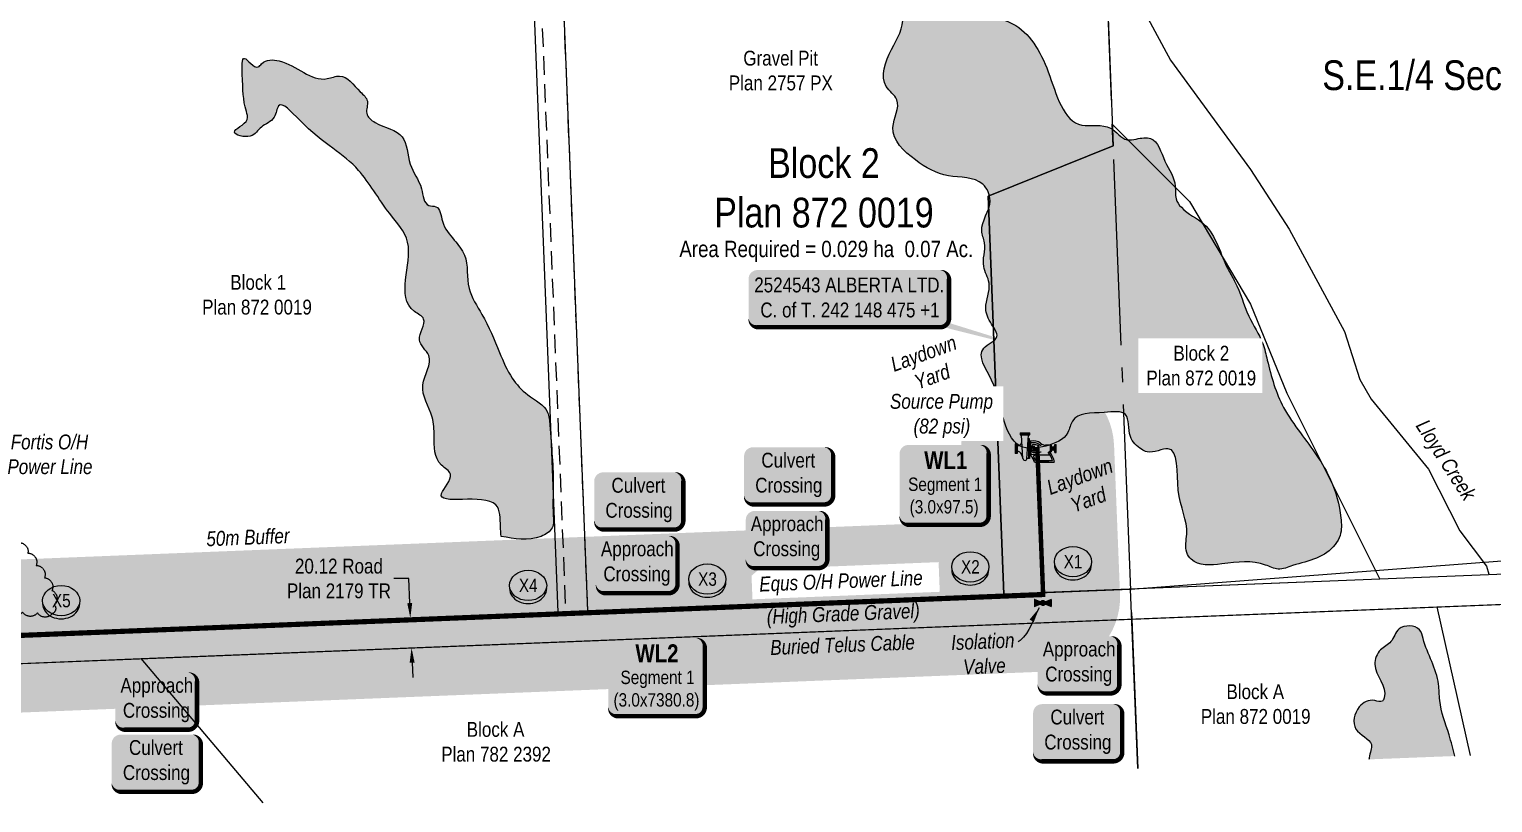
# Model space of a CAD drawing. Extents: x 686576 to 694196, y 5850445 to 5855412.
# Drawn here: x 692548 to 693534, y 5850488 to 5851008 of the extents above; entities that cross this region are included whole.
import ezdxf
from ezdxf.enums import TextEntityAlignment as Align

# ---------------------------------------------------------------- set-up
doc = ezdxf.new("R2010")
doc.units = 0
doc.header["$LTSCALE"] = 5
doc.header["$PDSIZE"] = 0.5
for name, pattern in [('0', [1, 1, 0]), ('foc-ACCESSROAD', [3.75, 2.5, -1.25]), ('foc-QUARTERLINE', [33, 25, -3, 2, -3])]:
    doc.linetypes.add(name, pattern=pattern)
doc.layers.get('Defpoints').update_dxf_attribs({"color": 9})
for name, color, linetype in [('AS-POWER', 104, 'foc-POWER'), ('AS-POWER-T', 104, 'Continuous'), ('AS-SYMBOL', 7, 'Continuous'), ('AS-TELEPHONE-T', 224, 'Continuous'), ('AS-TELUS', 224, 'foc-TEL'), ('C-SYMBOL', 7, 'Continuous'), ('CG-NOTES', 7, 'Continuous'), ('F-AR', 190, 'foc-ACCESSROAD'), ('L-AREAREQUIRED', 7, 'Continuous'), ('L-QSEC', 8, 'foc-QUARTERLINE'), ('L-SEC', 7, 'Continuous'), ('L-TITLEDB', 4, 'Continuous'), ('L-TITLEDB-T', 4, 'Continuous'), ('P-BUFFER-H 30m', 51, 'Continuous'), ('P-BUFFER-T', 40, 'Continuous'), ('P-CROSSINGS', 250, 'Continuous'), ('P-TXT', 4, 'Continuous'), ('T-BUSH', 110, '0'), ('T-WATER', 160, 'Continuous'), ('T-WATER-H', 133, 'Continuous'), ('T-WATER-T', 170, 'Continuous')]:
    doc.layers.add(name, color=color, linetype=linetype)
doc.layers.add('P-PROPOSED-WL2', color=7, linetype='Continuous', true_color=0x05c1ff)
doc.layers.add('P-PROPOSED-WL4', color=7, linetype='Continuous', true_color=0x5b5bc8)
doc.layers.add('T-TEXT', color=48, linetype='Continuous', lineweight=18)
doc.styles.add('100L', font='ARIALN.TTF', dxfattribs={"height": 11})
doc.styles.add('175L', font='ARIALN.TTF', dxfattribs={"height": 20})
doc.styles.add('80', font='ARIALN.TTF', dxfattribs={"height": 10})
doc.styles.add('80CG', font='ARIALN.TTF', dxfattribs={"height": 10})
doc.styles.add('80L', font='ARIALN.TTF', dxfattribs={"height": 10})
doc.styles.add('80LS', font='ARIALNI.TTF', dxfattribs={"height": 10})
doc.styles.add('BOLD', font='ARIALNB.TTF')
doc.styles.add('Crossing', font='ARIALN.TTF', dxfattribs={"height": 10})
doc.styles.add('foc-LtypeFont', font='ARIALN.TTF', dxfattribs={"height": 7.35})
doc.linetypes.add('foc-POWER', pattern='A,6,-1,["P",foc-LtypeFont,S=0.2,R=0,X=-0.625,Y=-0.75],-1.24,4', length=12.24)
doc.linetypes.add('foc-TEL', pattern='A,2,-1,["T",foc-LtypeFont,S=0.2,R=0,X=-0.425,Y=-0.75],-1.24,8', length=12.24)
doc.linetypes.add('foc-TEL-NOLINE', pattern='A,0,-2,["T",foc-LtypeFont,S=0.2,R=0,X=-0.425,Y=-0.75],-10.24', length=12.24)
doc.linetypes.add('foc-TOPO-flowdirection-NOLINE', pattern='A,0,[">",foc-LtypeFont,S=0.3,R=0,X=0,Y=-0.945],-20,[">",foc-LtypeFont,S=0.3,R=0,X=0,Y=-0.945],0', length=20)
doc.dimstyles.new('Compass 5 000', dxfattribs={"dimscale": 5, "dimtxt": 9, "dimasz": 2, "dimexe": 0.2, "dimexo": 0.0625, "dimgap": 0.5, "dimtad": 0, "dimtih": 1, "dimtoh": 1, "dimzin": 0, "dimdsep": 46, "dimtxsty": '80CG', "dimcen": 0.1, "dimse1": 1, "dimse2": 1, "dimclrd": 256, "dimclrt": 256, "dimaunit": 1, "dimadec": 4, "dimazin": 0, "dimtfac": 0.06, "dimtofl": 0, "dimtmove": 0, "dimatfit": 1, "dimfxl": 0.2, "dimtolj": 1, "dimtzin": 0, "dimlwd": -1, "dimarcsym": 0})

# ---------------------------------------------------------------- blocks, each defined once
blk = doc.blocks.new('*D100')
at = {"layer": 'Defpoints', "color": 0, "transparency": 16777216}
for p in [(692777.18, 5850611.09), (692804.79, 5850612.19), (692777.98, 5850590.99)]:
    blk.add_point(p, dxfattribs=at)
at = {"layer": 'L-TITLEDB-T', "transparency": 16777216}
for p, q in [((692803.73, 5850638.69), (692793.73, 5850638.69)), ((692804.39, 5850622.18), (692803.73, 5850638.69)), ((692805.99, 5850582.1), (692806.39, 5850572.11))]:
    blk.add_line(p, q, dxfattribs=at)
for points in [[(692806.05, 5850622.25), (692802.72, 5850622.11), (692804.79, 5850612.19)], [(692807.66, 5850582.16), (692804.32, 5850582.03), (692805.59, 5850592.09)]]:
    blk.add_solid(points, dxfattribs=at)
at = {"layer": 'L-TITLEDB-T', "transparency": 16777216, "insert": (692756.72, 5850638.69), "char_height": 10, "attachment_point": 5, "style": '80CG'}
blk.add_mtext('\\A1;20.12 Road\\PPlan 2179 TR', dxfattribs=at)
blk = doc.blocks.new('xing2')
h = blk.add_hatch(color=50)
h.dxf.hatch_style = 1
edge = h.paths.add_edge_path()
edge.add_ellipse((0, 0), major_axis=(-12.5, 0), ratio=0.816297, start_angle=0, end_angle=360)
h = blk.add_hatch(color=250)
h.dxf.hatch_style = 1
edge = h.paths.add_edge_path()
edge.add_ellipse((0, -2.05), major_axis=(-12.5, 0), ratio=0.816297, start_angle=0, end_angle=180)
edge.add_line((12.5, -2.05), (12.5, 0))
edge.add_ellipse((0, 0), major_axis=(-12.5, 0), ratio=0.816297, start_angle=0, end_angle=180, ccw=False)
edge.add_line((-12.5, 0), (-12.5, -2.05))
at = {"color": 250}
blk.add_ellipse((0, 0), major_axis=(-12.5, 0), ratio=0.816297, dxfattribs=at)
blk.add_ellipse((0, -2.05), major_axis=(-12.5, 0), ratio=0.816297, start_param=0, end_param=3.141593, dxfattribs=at)
at = {"color": 250, "style": 'Crossing'}
blk.add_attdef('CROSSING', text='', height=9, dxfattribs=at).set_placement((0.09, 0.02), align=Align.MIDDLE_CENTER)
at = {"color": 250, "style": 'Crossing', "flags": 1}
for tag, p in [('OWNER', (0.09, -12.49)), ('DESCRIPTION', (0.09, -25.77)), ('LOCATION', (0.09, -39.3)), ('DWG_REF', (0.09, -52.84))]:
    blk.add_attdef(tag, text='', height=9, dxfattribs=at).set_placement(p, align=Align.MIDDLE_CENTER)
blk = doc.blocks.new('*U23')
h = blk.add_hatch(color=59)
edge = h.paths.add_edge_path()
edge.add_line((-21.5, -20), (21.5, -20))
edge.add_arc((21.5, -14), 6, 270, 360)
edge.add_line((27.5, -14), (27.5, 12.5))
edge.add_arc((21.5, 12.5), 6, 0, 90)
edge.add_line((21.5, 18.5), (-21.5, 18.5))
edge.add_arc((-21.5, 12.5), 6, 90, 180)
edge.add_line((-27.5, 12.5), (-27.5, -14))
edge.add_arc((-21.5, -14), 6, 180, 270)
at = {"color": 1, "flags": 128}
blk.add_lwpolyline([(-38.11, 44.31, 0, 7.5, 0), (0, 0, 0, 0, 0)], format="xyseb", dxfattribs=at)
blk.add_lwpolyline([(-21.5, -20, 3, 3, 0), (21.5, -20, 3, 3, 0.414214), (27.5, -14, 3, 3, 0), (27.5, 12.5, 3, 0, 0.414214), (21.5, 18.5, 0, 0, 0), (-21.5, 18.5, 0, 0, 0.414214), (-27.5, 12.5, 0, 0, 0), (-27.5, -14, 0, 3, 0.414214)], format="xyseb", close=True, dxfattribs=at)
at = {"color": 1, "style": '80'}
blk.add_attdef('ENTER_TEXT_001', (-35.99, -5), '', height=10, dxfattribs=at)
blk = doc.blocks.new('*U107')
h = blk.add_hatch(color=254)
edge = h.paths.add_edge_path()
edge.add_line((-26.5, -34.12), (26.5, -34.12))
edge.add_arc((26.5, -28.12), 6, 270, 360)
edge.add_line((32.5, -28.12), (32.5, 12.5))
edge.add_arc((26.5, 12.5), 6, 0, 90)
edge.add_line((26.5, 18.5), (-26.5, 18.5))
edge.add_arc((-26.5, 12.5), 6, 90, 180)
edge.add_line((-32.5, 12.5), (-32.5, -28.12))
edge.add_arc((-26.5, -28.12), 6, 180, 270)
at = {"layer": 'P-PROPOSED-WL4', "flags": 128}
blk.add_lwpolyline([(-9.01, 35.27, 0, 7.5, 0), (0, 0, 0, 0, 0)], format="xyseb", dxfattribs=at)
blk.add_lwpolyline([(-26.5, -34.12, 3, 3, 0), (26.5, -34.12, 3, 3, 0.414214), (32.5, -28.12, 3, 3, 0), (32.5, 12.5, 3, 0, 0.414214), (26.5, 18.5, 0, 0, 0), (-26.5, 18.5, 0, 0, 0.414214), (-32.5, 12.5, 0, 0, 0), (-32.5, -28.12, 0, 3, 0.414214)], format="xyseb", close=True, dxfattribs=at)
at = {"layer": 'P-PROPOSED-WL4'}
for tag, p, height, style in [('TEMP_AREA_W1_001', (-9.21, 2.24), 12, 'BOLD'), ('ENTER_TEXT_001', (-30.66, -12.47), 9, '80')]:
    blk.add_attdef(tag, p, '', height=height, dxfattribs=dict(at, style=style))
blk = doc.blocks.new('*U51')
h = blk.add_hatch(color=254)
edge = h.paths.add_edge_path()
edge.add_line((-24, -20), (24, -20))
edge.add_arc((24, -14), 6, 270, 360)
edge.add_line((30, -14), (30, 12.5))
edge.add_arc((24, 12.5), 6, 0, 90)
edge.add_line((24, 18.5), (-24, 18.5))
edge.add_arc((-24, 12.5), 6, 90, 180)
edge.add_line((-30, 12.5), (-30, -14))
edge.add_arc((-24, -14), 6, 180, 270)
at = {"color": 160, "flags": 128}
blk.add_lwpolyline([(-24, -20, 3, 3, 0), (24, -20, 3, 3, 0.414214), (30, -14, 3, 3, 0), (30, 12.5, 3, 0, 0.414214), (24, 18.5, 0, 0, 0), (-24, 18.5, 0, 0, 0.414214), (-30, 12.5, 0, 0, 0), (-30, -14, 0, 3, 0.414214)], format="xyseb", close=True, dxfattribs=at)
at = {"color": 160, "style": '80'}
blk.add_attdef('ENTER_TEXT_001', (-26.85, -4.92), '', height=10, dxfattribs=at)
blk = doc.blocks.new('A$C32476C2E')
for p, q in [((-61.9, 54.2), (-61.9, 47.2)), ((-61.9, 54.2), (-26.7, 54.2)), ((-26.7, 47.2), (-26.7, 54.2)), ((-72.4, 15.5), (-79.5, 15.5)), ((-79.5, 15.5), (-79.5, -19.6)), ((-76, 15.5), (-76, -19.6)), ((-72.4, 15.5), (-72.4, -19.6)), ((-61.9, 50.7), (-26.7, 50.7)), ((-61.9, 47.2), (-26.7, 47.2)), ((-51.3, -37.8), (-56.6, 46.4)), ((-37.3, -37.2), (-31, 46.6)), ((-32, -2.1), (-32, 33.1)), ((-27.6, 33.1), (-32, 33.1)), ((-27.6, 24.3), (-27.6, 33.1)), ((-27.6, -2.1), (-27.6, 24.3)), ((-23.2, 24.3), (-27.6, 24.3)), ((-23.2, -2.1), (-23.2, 24.3)), ((-19.7, -2.1), (-19.7, 6.8)), ((-19.7, 4.3), (-13.4, 4.3)), ((-13.4, 6.8), (-9.9, 6.8)), ((-13.4, -2.1), (-13.4, 6.8)), ((-9.9, -2.1), (-9.9, 6.8)), ((-9.9, 2.3), (1.4, 2.3)), ((1.4, 4.2), (3.1, 5.9)), ((1.4, -2.1), (1.4, 4.2)), ((3.1, -2.1), (3.1, 8.5)), ((5.3, -2.1), (5.3, 8.8)), ((50.6, 10.2), (29.5, 10.2)), ((47.1, -14.4), (47.1, 10.2)), ((50.6, -14.4), (50.6, 10.2)), ((54.1, 3.2), (50.6, 6.7)), ((54.1, -7.3), (54.1, 3.2)), ((59.4, 2.3), (54.1, 2.3)), ((62.9, 5), (59.4, 5)), ((59.4, -9.1), (59.4, 5)), ((62.9, -16.1), (62.9, 12)), ((62.9, 12), (68.2, 12)), ((68.2, -16.1), (68.2, 12)), ((-72.4, -19.6), (-79.5, -19.6)), ((-51.1, -39.2), (-57.1, -22.7)), ((-27.6, -37.2), (-37.3, -37.2)), ((-32, -2.1), (-32, -37.2)), ((-27.6, -2.1), (-27.6, -28.4)), ((-27.6, -28.4), (-27.6, -37.2)), ((-23.2, -28.4), (-27.6, -28.4)), ((-23.2, -2.1), (-23.2, -28.4)), ((-19.7, -2.1), (-19.7, -10.9)), ((-19.7, -8.4), (-13.4, -8.4)), ((-13.4, -2.1), (-13.4, -10.9)), ((-13.4, -10.9), (-9.9, -10.9)), ((4.3, -24.1), (-10.6, -26.9)), ((-10.2, -51.1), (61.2, -51.1)), ((-9.9, -2.1), (-9.9, -10.9)), ((-9.9, -6.5), (1.4, -6.5)), ((54.9, -45.8), (-6.2, -45.8)), ((1.4, -2.1), (1.4, -8.3)), ((1.4, -8.3), (3.1, -10)), ((4.3, -49), (2.2, -51.1)), ((3.1, -2.1), (3.1, -12.6)), ((4.3, -18.7), (4.3, -24.1)), ((4.3, -24.1), (45.7, -24.1)), ((39.4, -49), (4.3, -49)), ((5.3, -2.1), (5.3, -12.9)), ((39.4, -49), (41.5, -51.1)), ((50.6, -14.4), (45.3, -14.4)), ((54.1, -7.3), (50.6, -10.8)), ((59.4, -6.5), (54.1, -6.5)), ((62.9, -9.1), (59.4, -9.1)), ((62.9, -16.1), (68.2, -16.1))]:
    blk.add_line(p, q)
for centre, radius, start, end in [((-70.7, 24.3), 16, 263.5945, 348.0269), ((-57.3, 46.5), 0.664, 348.3965, 77.2723), ((-30.3, 46.4), 0.729, 94.5399, 183.8661), ((-14.1, -21.6), 46.8, 56.1901, 101.1901), ((-14.1, -21.6), 40.7, 56.1901, 102.9092), ((-13.7, 6), 6.05, 82.5569, 172.5569), ((-13.8, -30.6), 42.6, 66.5291, 88.7878), ((3.5, 13.4), 4.89, 265.5774, 292.9639), ((6.9, 5.5), 3.68, 95.1632, 112.9639), ((13.4, 17.3), 7.11, 226.6908, 273.7462), ((29.2, 35), 24.7, 225.6986, 270.6986), ((-71, -26.8), 14.5, 16.3708, 95.5387), ((-44.3, -37.5), 7.04, 182.3453, 2.3453), ((-14.1, 17.5), 40.7, 257.0908, 303.8099), ((-52.7, -60.4), 43.5, 12.3381, 47.3381), ((-13.7, -10.1), 6.05, 187.4431, 277.4431), ((-9.9, -30.4), 3.52, 100.7582, 215.0512), ((-13.8, 26.5), 42.6, 271.2122, 293.4709), ((-52.7, -60.4), 48.7, 17.3819, 35.0512), ((3.5, -17.5), 4.89, 67.0361, 94.4226), ((6.9, -9.6), 3.68, 247.0361, 264.8368), ((13.4, -21.5), 7.11, 86.2538, 133.3092), ((-10.2, -60.7), 66.8, 12.8303, 42.6217), ((-10.2, -60.7), 72.1, 7.6217, 42.6217)]:
    blk.add_arc(centre, radius, start, end)
blk = doc.blocks.new('VALVE')
h = blk.add_hatch(color=255)
h.dxf.hatch_style = 1
edge = h.paths.add_edge_path()
edge.add_line((-0.33, 0.24), (-1.2, 0.59))
edge.add_line((-1.2, 0.59), (-1.2, -0.59))
edge.add_line((-1.2, -0.59), (-0.33, -0.24))
edge.add_arc((0, 0), 0.411, 215.8775, 324.1225)
edge.add_line((0.33, -0.24), (1.2, -0.59))
edge.add_line((1.2, -0.59), (1.2, 0.59))
edge.add_line((1.2, 0.59), (0.33, 0.24))
edge.add_arc((0, 0), 0.411, 35.8775, 144.1225)
at = {"color": 48}
for p, q in [((-1.1, 0.44), (-1.1, -0.44)), ((-0.29, 0.12), (-1.1, 0.44)), ((0.29, 0.12), (1.1, 0.44)), ((1.1, 0.44), (1.1, -0.44)), ((-1.1, -0.44), (-0.29, -0.12)), ((1.1, -0.44), (0.29, -0.12))]:
    blk.add_line(p, q, dxfattribs=at)
for radius in [0.311, 0.11]:
    blk.add_circle((0, 0), radius, dxfattribs=at)
blk = doc.blocks.new('*U116')
h = blk.add_hatch(color=254)
edge = h.paths.add_edge_path()
edge.add_line((-24, -35.31), (24, -35.31))
edge.add_arc((24, -29.31), 6, 270, 360)
edge.add_line((30, -29.31), (30, 12.5))
edge.add_arc((24, 12.5), 6, 0, 90)
edge.add_line((24, 18.5), (-24, 18.5))
edge.add_arc((-24, 12.5), 6, 90, 180)
edge.add_line((-30, 12.5), (-30, -29.31))
edge.add_arc((-24, -29.31), 6, 180, 270)
at = {"layer": 'P-PROPOSED-WL2', "flags": 128}
blk.add_lwpolyline([(-24, -35.31, 3, 3, 0), (24, -35.31, 3, 3, 0.414214), (30, -29.31, 3, 3, 0), (30, 12.5, 3, 0, 0.414214), (24, 18.5, 0, 0, 0), (-24, 18.5, 0, 0, 0.414214), (-30, 12.5, 0, 0, 0), (-30, -29.31, 0, 3, 0.414214)], format="xyseb", close=True, dxfattribs=at)
blk.add_lwpolyline([(62.76, -21.5, 0, 7.5, 0), (0, 0, 0, 0, 0)], format="xyseb", dxfattribs=at)
at = {"layer": 'P-PROPOSED-WL2'}
for tag, p, height, style in [('TEMP_AREA_W1_001', (-9.21, 2.24), 12, 'BOLD'), ('ENTER_TEXT_001', (-30.66, -12.47), 9, '80')]:
    blk.add_attdef(tag, p, '', height=height, dxfattribs=dict(at, style=style))
blk = doc.blocks.new('*U117')
h = blk.add_hatch(color=59)
edge = h.paths.add_edge_path()
edge.add_line((-21.5, -20), (21.5, -20))
edge.add_arc((21.5, -14), 6, 270, 360)
edge.add_line((27.5, -14), (27.5, 12.5))
edge.add_arc((21.5, 12.5), 6, 0, 90)
edge.add_line((21.5, 18.5), (-21.5, 18.5))
edge.add_arc((-21.5, 12.5), 6, 90, 180)
edge.add_line((-27.5, 12.5), (-27.5, -14))
edge.add_arc((-21.5, -14), 6, 180, 270)
at = {"color": 1, "flags": 128}
blk.add_lwpolyline([(-62.67, 42.93, 0, 7.5, 0), (0, 0, 0, 0, 0)], format="xyseb", dxfattribs=at)
blk.add_lwpolyline([(-21.5, -20, 3, 3, 0), (21.5, -20, 3, 3, 0.414214), (27.5, -14, 3, 3, 0), (27.5, 12.5, 3, 0, 0.414214), (21.5, 18.5, 0, 0, 0), (-21.5, 18.5, 0, 0, 0.414214), (-27.5, 12.5, 0, 0, 0), (-27.5, -14, 0, 3, 0.414214)], format="xyseb", close=True, dxfattribs=at)
at = {"color": 1, "style": '80'}
blk.add_attdef('ENTER_TEXT_001', (-35.99, -5), '', height=10, dxfattribs=at)
blk = doc.blocks.new('*U118')
h = blk.add_hatch(color=59)
edge = h.paths.add_edge_path()
edge.add_line((-21.5, -20), (21.5, -20))
edge.add_arc((21.5, -14), 6, 270, 360)
edge.add_line((27.5, -14), (27.5, 12.5))
edge.add_arc((21.5, 12.5), 6, 0, 90)
edge.add_line((21.5, 18.5), (-21.5, 18.5))
edge.add_arc((-21.5, 12.5), 6, 90, 180)
edge.add_line((-27.5, 12.5), (-27.5, -14))
edge.add_arc((-21.5, -14), 6, 180, 270)
at = {"color": 1, "flags": 128}
blk.add_lwpolyline([(-21.5, -20, 3, 3, 0), (21.5, -20, 3, 3, 0.414214), (27.5, -14, 3, 3, 0), (27.5, 12.5, 3, 0, 0.414214), (21.5, 18.5, 0, 0, 0), (-21.5, 18.5, 0, 0, 0.414214), (-27.5, 12.5, 0, 0, 0), (-27.5, -14, 0, 3, 0.414214)], format="xyseb", close=True, dxfattribs=at)
blk.add_lwpolyline([(-40.05, -32.17, 0, 7.5, 0), (0, 0, 0, 0, 0)], format="xyseb", dxfattribs=at)
at = {"color": 1, "style": '80'}
blk.add_attdef('ENTER_TEXT_001', (-35.99, -5), '', height=10, dxfattribs=at)
blk = doc.blocks.new('*U119')
h = blk.add_hatch(color=59)
edge = h.paths.add_edge_path()
edge.add_line((-21.5, -20), (21.5, -20))
edge.add_arc((21.5, -14), 6, 270, 360)
edge.add_line((27.5, -14), (27.5, 12.5))
edge.add_arc((21.5, 12.5), 6, 0, 90)
edge.add_line((21.5, 18.5), (-21.5, 18.5))
edge.add_arc((-21.5, 12.5), 6, 90, 180)
edge.add_line((-27.5, 12.5), (-27.5, -14))
edge.add_arc((-21.5, -14), 6, 180, 270)
at = {"color": 1, "flags": 128}
blk.add_lwpolyline([(-21.5, -20, 3, 3, 0), (21.5, -20, 3, 3, 0.414214), (27.5, -14, 3, 3, 0), (27.5, 12.5, 3, 0, 0.414214), (21.5, 18.5, 0, 0, 0), (-21.5, 18.5, 0, 0, 0.414214), (-27.5, 12.5, 0, 0, 0), (-27.5, -14, 0, 3, 0.414214)], format="xyseb", close=True, dxfattribs=at)
blk.add_lwpolyline([(-47.22, -45.34, 0, 7.5, 0), (0, 0, 0, 0, 0)], format="xyseb", dxfattribs=at)
at = {"color": 1, "style": '80'}
blk.add_attdef('ENTER_TEXT_001', (-35.99, -5), '', height=10, dxfattribs=at)
blk = doc.blocks.new('*U121')
h = blk.add_hatch(color=59)
edge = h.paths.add_edge_path()
edge.add_line((-61.5, -20), (61.5, -20))
edge.add_arc((61.5, -14), 6, 270, 360)
edge.add_line((67.5, -14), (67.5, 12.5))
edge.add_arc((61.5, 12.5), 6, 0, 90)
edge.add_line((61.5, 18.5), (-61.5, 18.5))
edge.add_arc((-61.5, 12.5), 6, 90, 180)
edge.add_line((-67.5, 12.5), (-67.5, -14))
edge.add_arc((-61.5, -14), 6, 180, 270)
at = {"color": 1, "flags": 128}
blk.add_lwpolyline([(-61.5, -20, 3, 3, 0), (61.5, -20, 3, 3, 0.414214), (67.5, -14, 3, 3, 0), (67.5, 12.5, 3, 0, 0.414214), (61.5, 18.5, 0, 0, 0), (-61.5, 18.5, 0, 0, 0.414214), (-67.5, 12.5, 0, 0, 0), (-67.5, -14, 0, 3, 0.414214)], format="xyseb", close=True, dxfattribs=at)
blk.add_lwpolyline([(131.6, -37.02, 0, 7.5, 0), (0, 0, 0, 0, 0)], format="xyseb", dxfattribs=at)
at = {"color": 1, "style": '80'}
blk.add_attdef('ENTER_TEXT_001', (-35.99, -5), '', height=10, dxfattribs=at)

msp = doc.modelspace()

# ---------------------------------------------------------------- hatches: boundary and pattern name
at = {"layer": 'P-BUFFER-H 30m'}
h = msp.add_hatch(color=256, dxfattribs=at)
h.dxf.hatch_style = 1
edge = h.paths.add_edge_path()
edge.add_line((692485.285, 5850546.224), (693234.672, 5850576.164))
edge.add_arc((693232.676, 5850626.124), 50, 272.287877, 362.287866)
edge.add_line((693282.637, 5850628.12), (693278.626, 5850728.505))
edge.add_arc((693228.666, 5850726.509), 50, 2.287866, 92.287866)
edge.add_line((693226.67, 5850776.47), (693223.672, 5850776.35))
edge.add_arc((693225.668, 5850726.39), 50, 92.287866, 182.287866)
edge.add_line((693175.708, 5850724.394), (693177.603, 5850676.966))
edge.add_line((693177.603, 5850676.966), (692534.182, 5850651.26))
edge.add_line((692534.182, 5850651.26), (692529.376, 5850774.462))
edge.add_arc((692479.414, 5850772.513), 50, 2.233701, 40.448379)
edge.add_line((692517.464, 5850804.951), (692013.475, 5851396.124))
edge.add_line((692013.475, 5851396.124), (691332.729, 5852195.181))
edge.add_arc((691294.669, 5852162.755), 50, 40.428902, 92.157267)
edge.add_line((691292.786, 5852212.72), (690776.752, 5852193.281))
edge.add_line((690776.752, 5852193.281), (689968.222, 5852164.524))
edge.add_line((689968.222, 5852164.524), (689209.528, 5852137.539))
edge.add_line((689209.528, 5852137.539), (689206.801, 5852210.075))
edge.add_arc((689156.836, 5852208.197), 50, 2.15307, 92.15307)
edge.add_line((689154.957, 5852258.161), (689134.896, 5852257.407))
edge.add_arc((689136.775, 5852207.442), 50, 92.15307, 182.133807)
edge.add_line((689086.809, 5852205.581), (689089.508, 5852133.156))
edge.add_line((689089.508, 5852133.156), (688334.288, 5852104.552))
edge.add_line((688334.288, 5852104.552), (687584.019, 5852076.138))
edge.add_line((687584.019, 5852076.138), (687563.311, 5852622.77))
edge.add_arc((687513.347, 5852620.878), 50, 2.169403, 92.169403)
edge.add_line((687511.455, 5852670.842), (687481.315, 5852669.7))
edge.add_arc((687483.207, 5852619.736), 50, 92.169403, 182.169403)
edge.add_line((687433.243, 5852617.843), (687433.357, 5852614.845))
edge.add_arc((687483.321, 5852616.738), 50, 182.169403, 244.990014)
edge.add_line((687462.182, 5852571.426), (687483.098, 5852019.277))
edge.add_arc((687533.063, 5852021.169), 50, 182.169403, 272.168912)
edge.add_line((687534.955, 5851971.205), (688338.186, 5852001.626))
edge.add_line((688338.186, 5852001.626), (689146.336, 5852032.234))
edge.add_arc((689144.443, 5852082.198), 50, 272.168987, 280.122251)
edge.add_arc((689158.552, 5852082.692), 50, 263.890944, 272.037006)
edge.add_line((689160.329, 5852032.724), (689971.883, 5852061.589))
edge.add_line((689971.883, 5852061.589), (690780.468, 5852090.348))
edge.add_arc((690778.691, 5852140.316), 50, 272.037006, 272.157267)
edge.add_line((690780.573, 5852090.352), (691270.987, 5852108.825))
edge.add_line((691270.987, 5852108.825), (691935.081, 5851329.315))
edge.add_line((691935.081, 5851329.315), (692427.17, 5850752.101))
edge.add_line((692427.17, 5850752.101), (692433.327, 5850594.236))
edge.add_arc((692483.289, 5850596.185), 50, 182.233701, 272.287877)
at = {"layer": 'T-WATER-H'}
h = msp.add_hatch(color=256, dxfattribs=at)
h.dxf.hatch_style = 1
edge = h.paths.add_edge_path()
edge.add_spline(control_points=[(693398.859, 5850647.583), (693409.928, 5850650.42), (693423.391, 5850653.872), (693432.134, 5850669.041), (693431.338, 5850684.621), (693424.835, 5850709.343), (693407.357, 5850732.062), (693389.41, 5850757.03), (693383.322, 5850778.474), (693378.589, 5850800.058), (693367.498, 5850816.009), (693363.046, 5850834.071), (693350.855, 5850853.534), (693346.028, 5850876.637), (693326.158, 5850884.831), (693319.24, 5850894.644), (693321.007, 5850906.554), (693312.104, 5850918.333), (693307.199, 5850936.992), (693294.695, 5850934.811), (693284.652, 5850932.76), (693275.921, 5850946.42), (693246.05, 5850938.134), (693236.055, 5850981.724), (693216.976, 5851014.536), (693180.25, 5851019.368), (693164.977, 5851041.859), (693118.559, 5851056.49), (693142.318, 5851016.918), (693128.337, 5850995.876), (693118.989, 5850972.378), (693137.297, 5850959.953), (693123.637, 5850938.623), (693144.572, 5850919.437), (693165.434, 5850907.479), (693189.164, 5850909.801), (693198.709, 5850889.658), (693186.518, 5850876.919), (693193.385, 5850862.259), (693188.245, 5850849.823), (693197.435, 5850836.143), (693190.002, 5850822.104), (693195.082, 5850810.863), (693203.384, 5850799.971), (693182.798, 5850793.065), (693199.931, 5850769.435), (693202.123, 5850749.572), (693211.91, 5850724.439), (693233.02, 5850727.123), (693247.578, 5850733.109), (693250.789, 5850750.718), (693268.725, 5850749.503), (693289.988, 5850752.764), (693287.087, 5850734.149), (693294.901, 5850726.818), (693303.764, 5850721.987), (693323.092, 5850733.365), (693318.745, 5850693.252), (693330.032, 5850675.296), (693325.744, 5850658.174), (693333.318, 5850646.698), (693355.14, 5850648.675), (693374.209, 5850651.75), (693389.444, 5850643.593), (693395.589, 5850646.197), (693398.859, 5850647.583)], knot_values=[0, 0, 0, 0, 31.8913203, 38.7889797, 50.6360376, 77.1406089, 114.7821643, 135.2765319, 169.0480244, 180.549521, 201.2294124, 226.1711915, 235.2876507, 270.332624, 289.2184518, 296.0166958, 304.5661261, 322.7622804, 340.7066585, 350.4587445, 356.5482999, 370.1942309, 389.5622924, 431.8939502, 472.2936969, 501.3064826, 530.147889, 560.7045488, 590.6289301, 614.5443441, 639.7087722, 651.1045254, 669.9778568, 696.5128623, 721.1945255, 745.0493591, 757.1114503, 778.1760387, 786.5050919, 802.4167759, 814.1511022, 831.3147689, 842.6132835, 851.7354089, 863.6279399, 885.7543668, 912.317297, 934.4723893, 951.7776711, 969.2017087, 977.3358784, 999.6121484, 1013.915311, 1029.0758808, 1040.5471055, 1044.5431029, 1058.8041791, 1087.5833835, 1117.854918, 1130.0607298, 1135.5150726, 1156.4747326, 1185.9561667, 1194.8152243, 1204.8924202, 1204.8924202, 1204.8924202, 1204.8924202], degree=3, periodic=0)
h = msp.add_hatch(color=256, dxfattribs=at)
h.dxf.hatch_style = 1
edge = h.paths.add_edge_path()
edge.add_spline(control_points=[(692865.915, 5850667.12), (692874.97, 5850665.372), (692887.158, 5850663.02), (692901.976, 5850671.978), (692900.396, 5850685.303), (692901.809, 5850707.764), (692899.524, 5850730.329), (692897.828, 5850754.261), (692883.635, 5850761.251), (692871.876, 5850774.074), (692863.646, 5850793.728), (692855.342, 5850814.237), (692841.414, 5850834.154), (692844.7, 5850854.015), (692833.703, 5850867.476), (692825.716, 5850876.435), (692824.935, 5850889.898), (692813.733, 5850888.932), (692813.139, 5850904.812), (692802.486, 5850916.24), (692802.99, 5850939.978), (692784.467, 5850942.206), (692773.534, 5850951.208), (692777.643, 5850960.553), (692768.26, 5850968.318), (692760.537, 5850979.705), (692739.779, 5850970.35), (692725.483, 5850988.055), (692706.5, 5850988.212), (692700.721, 5850979.882), (692690.809, 5850995.166), (692692.123, 5850969.023), (692691.952, 5850960.341), (692696.968, 5850945.093), (692679.252, 5850939.067), (692698.759, 5850933.913), (692703.759, 5850944.01), (692714.029, 5850946.73), (692715.692, 5850963.054), (692743.192, 5850931.808), (692768.068, 5850921.757), (692787.167, 5850887.12), (692812.47, 5850860.571), (692792.183, 5850824.648), (692818.201, 5850813.041), (692806.205, 5850799.041), (692822.974, 5850787.413), (692807.729, 5850767.753), (692820.345, 5850750.659), (692820.985, 5850732.446), (692820.449, 5850716.775), (692836.521, 5850708.578), (692811.007, 5850683.822), (692866.358, 5850700.13), (692865.126, 5850676.268), (692865.725, 5850669.319), (692865.915, 5850667.12)], knot_values=[0, 0, 0, 0, 26.9646695, 36.2939828, 45.4997571, 63.4956183, 105.6431484, 114.3112986, 132.0777937, 147.3877196, 166.7277463, 194.9613542, 214.4656852, 237.1527414, 249.293208, 264.308266, 274.9917367, 279.8493325, 292.0405961, 310.3561013, 329.4958188, 350.0927549, 358.571961, 366.6825263, 374.6453857, 392.1939488, 400.5658279, 435.0707137, 447.1000894, 450.3105368, 461.2211037, 471.8601694, 497.1686264, 502.630523, 514.7876093, 525.8735014, 535.4886977, 546.2490176, 554.5070383, 571.3670348, 623.7102775, 659.5758483, 682.3381479, 729.1134833, 737.1848536, 751.4445885, 763.6656109, 783.9301602, 806.4584132, 819.3545133, 839.5165724, 848.059314, 862.5255567, 899.9219155, 914.5867277, 921.3756715, 921.3756715, 921.3756715, 921.3756715], degree=3, periodic=0)
h = msp.add_hatch(color=256, dxfattribs=at)
h.dxf.hatch_style = 1
h.paths.add_polyline_path([(693450.244, 5850516.997), (693508.088, 5850519.263), (693507.793, 5850520.481), (693507.195, 5850522.876), (693506.577, 5850525.267), (693505.934, 5850527.653), (693505.263, 5850530.033), (693504.559, 5850532.407), (693503.818, 5850534.773), (693503.049, 5850537.132), (693502.267, 5850539.489), (693501.492, 5850541.847), (693500.741, 5850544.21), (693500.032, 5850546.58), (693499.382, 5850548.962), (693498.811, 5850551.36), (693498.336, 5850553.776), (693497.975, 5850556.214), (693497.739, 5850558.678), (693497.587, 5850561.155), (693497.45, 5850563.629), (693497.264, 5850566.083), (693496.962, 5850568.502), (693496.511, 5850570.879), (693495.929, 5850573.22), (693495.234, 5850575.533), (693494.447, 5850577.827), (693493.589, 5850580.11), (693492.678, 5850582.389), (693491.736, 5850584.672), (693490.781, 5850586.968), (693489.834, 5850589.285), (693488.916, 5850591.63), (693488.045, 5850594.012), (693487.242, 5850596.438), (693486.527, 5850598.917), (693485.805, 5850601.374), (693484.757, 5850603.573), (693483.056, 5850605.267), (693480.72, 5850606.352), (693478.014, 5850606.83), (693475.207, 5850606.704), (693472.568, 5850605.977), (693470.369, 5850604.654), (693468.762, 5850602.789), (693467.532, 5850600.607), (693466.391, 5850598.367), (693465.048, 5850596.325), (693463.303, 5850594.657), (693461.3, 5850593.205), (693459.271, 5850591.731), (693457.442, 5850590), (693455.969, 5850587.922), (693454.903, 5850585.596), (693454.291, 5850583.136), (693454.179, 5850580.653), (693454.569, 5850578.23), (693455.349, 5850575.863), (693456.387, 5850573.532), (693457.551, 5850571.22), (693458.71, 5850568.909), (693459.731, 5850566.581), (693460.483, 5850564.218), (693460.835, 5850561.801), (693460.654, 5850559.312), (693459.793, 5850556.853), (693457.948, 5850555.845), (693455.337, 5850556.319), (693452.593, 5850556.747), (693450.027, 5850556.47), (693447.675, 5850555.562), (693445.567, 5850554.118), (693443.732, 5850552.233), (693442.205, 5850550.005), (693441.045, 5850547.542), (693440.316, 5850544.956), (693440.083, 5850542.358), (693440.409, 5850539.858), (693441.36, 5850537.567), (693442.952, 5850535.568), (693444.978, 5850533.803), (693447.157, 5850532.17), (693449.212, 5850530.569), (693450.865, 5850528.898), (693451.835, 5850527.056), (693451.944, 5850524.961), (693451.458, 5850522.607), (693450.766, 5850520.011), (693450.254, 5850517.193)])

# ---------------------------------------------------------------- linework, layer by layer
at = {"layer": 'AS-POWER', "linetype": 'foc-POWER', "flags": 128}
msp.add_lwpolyline([(692485.728, 5850606.45), (692542.929, 5850601.728), (693289.764, 5850631.564), (693989.616, 5850684.969)], dxfattribs=at)
at = {"layer": 'AS-TELUS', "linetype": 'foc-TEL-NOLINE'}
msp.add_line((692466.686, 5850578.549), (694094.222, 5850643.568), dxfattribs=at)
at = {"layer": 'F-AR', "flags": 128}
msp.add_lwpolyline([(692924.287, 5850616.963), (692902.22, 5851171.127), (692887.232, 5851170.53), (692909.299, 5850616.365)], dxfattribs=at)
at = {"layer": 'L-QSEC', "flags": 128}
for points in [[(693258.824, 5851415.324), (693290.557, 5850611.46)], [(693290.557, 5850611.46), (693294.538, 5850510.899)]]:
    msp.add_lwpolyline(points, dxfattribs=at)
at = {"layer": 'L-SEC', "flags": 128}
msp.add_lwpolyline([(692486.785, 5850579.352), (693290.557, 5850611.46), (694094.222, 5850643.568)], dxfattribs=at)
at = {"layer": 'L-TITLEDB', "flags": 128}
for points in [[(692924.337, 5850616.969), (692902.22, 5851171.127), (693153.206, 5851181.091), (693273.869, 5851033.371), (693277.953, 5850929.89), (693193.879, 5850896.084), (693204.481, 5850628.156), (692924.337, 5850616.969)], [(692904.382, 5850616.172), (692887.807, 5851035.36), (692469.652, 5851018.651), (692486, 5850599.453), (692904.382, 5850616.172)], [(693204.481, 5850628.156), (693193.879, 5850896.084), (693277.953, 5850929.89), (693277.377, 5850944.472), (693329.334, 5850892.57), (693370.427, 5850823.413), (693394.906, 5850763.541), (693457.615, 5850638.271), (693204.481, 5850628.156)], [(692486, 5850599.453), (692486.785, 5850579.352), (692623.531, 5850584.817), (693496.025, 5850619.672), (694094.222, 5850643.569), (694093.419, 5850663.669), (693457.615, 5850638.271), (692486, 5850599.453)], [(693294.576, 5850510.9), (693289.796, 5850631.566)], [(692705.632, 5850487.832), (692623.531, 5850584.817), (693496.025, 5850619.672)], [(693496.025, 5850619.672), (693518.305, 5850519.663)]]:
    msp.add_lwpolyline(points, dxfattribs=at)
at = {"layer": 'P-PROPOSED-WL2', "linetype": 'Continuous', "const_width": 3, "flags": 128}
msp.add_lwpolyline([(693226.925, 5850726.588), (693230.815, 5850629.208)], dxfattribs=at)
at = {"layer": 'P-PROPOSED-WL4', "linetype": 'Continuous', "const_width": 3, "flags": 128}
msp.add_lwpolyline([(693232.374, 5850627.77), (692484.561, 5850597.894), (692477.767, 5850772.069), (691974.165, 5851362.789), (691293.947, 5852161.225), (690778.636, 5852141.814), (689160.155, 5852084.248), (689155.554, 5852206.633), (689138.492, 5852205.991), (689143.05, 5852083.644), (687534.826, 5852022.735), (687512.228, 5852619.273), (687483.591, 5852618.188)], dxfattribs=at)
at = {"layer": 'T-BUSH', "flags": 128}
msp.add_lwpolyline([(692563.693, 5850615.094, -0.5205671), (692553.707, 5850615.612, -0.5205671), (692543.721, 5850616.13, -0.5205671), (692533.736, 5850616.649, -0.5205671), (692523.75, 5850617.167, -0.5205671), (692513.765, 5850617.685, -0.5205671), (692504.509, 5850619.502, -0.5205671), (692498.868, 5850627.758, -0.5205671), (692494.536, 5850636.465, -0.5205671), (692500.927, 5850643.336, -0.5205671), (692508.669, 5850649.663, -0.5205671), (692516.183, 5850656.255, -0.5205671), (692523.485, 5850663.086, -0.5205671), (692531.374, 5850666.643, -0.5205671), (692540.594, 5850662.774, -0.5205671), (692547.286, 5850655.821, -0.5205671), (692552.888, 5850647.539, -0.5205671), (692558.49, 5850639.256, -0.5205671), (692563.508, 5850630.73, -0.5205671), (692565.12, 5850620.933, -0.5205671)], format="xyb", close=True, dxfattribs=at)
at = {"layer": 'T-WATER'}
msp.add_lwpolyline([(693150.658, 5851346.275), (693154.686, 5851322.345), (693155.622, 5851301.769), (693160.811, 5851284.565), (693183.013, 5851220.523), (693207.227, 5851158.585), (693229.827, 5851116.152), (693267.271, 5851068.935), (693293.993, 5851029.867), (693316.65, 5850987.633), (693370.502, 5850914.096), (693396.553, 5850873.76), (693433.794, 5850805.005), (693444.157, 5850772.629), (693451.737, 5850759.51), (693490.229, 5850712.266), (693511.481, 5850670.828), (693529.487, 5850647.124), (693530.942, 5850641.57)], dxfattribs=at)
at = {"layer": 'T-WATER', "linetype": 'foc-TOPO-flowdirection-NOLINE', "flags": 128}
msp.add_lwpolyline([(693150.658, 5851346.275), (693154.686, 5851322.345), (693155.622, 5851301.769), (693160.811, 5851284.565), (693183.013, 5851220.523), (693207.227, 5851158.585), (693229.827, 5851116.152), (693267.271, 5851068.935), (693293.993, 5851029.867), (693316.65, 5850987.633), (693370.502, 5850914.096), (693396.553, 5850873.76), (693433.794, 5850805.005), (693444.157, 5850772.629), (693451.737, 5850759.51), (693490.229, 5850712.266), (693511.481, 5850670.828), (693529.487, 5850647.124), (693530.942, 5850641.57)], dxfattribs=at)
at = {"layer": 'T-WATER'}
for points in [[(693398.859, 5850647.583), (693427.492, 5850661.617), (693430.796, 5850667.671), (693431.347, 5850679.505), (693424.464, 5850705.097), (693404.09, 5850736.744), (693392.798, 5850753.844), (693381.785, 5850785.766), (693378.744, 5850796.857), (693369.383, 5850815.295), (693360.022, 5850838.411), (693355.617, 5850846.391), (693339.083, 5850877.286), (693323.94, 5850888.569), (693320.361, 5850894.348), (693319.81, 5850902.879), (693312.9, 5850919.71), (693303.263, 5850934.845), (693293.517, 5850934.544), (693287.446, 5850934.072), (693276.222, 5850941.83), (693256.969, 5850943.923), (693234.288, 5850979.661), (693210.257, 5851012.132), (693183.111, 5851022.362), (693160.415, 5851040.154), (693130.599, 5851046.826), (693136.384, 5851017.469), (693128.819, 5850994.785), (693125.259, 5850969.876), (693132.379, 5850960.98), (693129.709, 5850942.298), (693144.84, 5850920.503), (693167.09, 5850909.828), (693190.231, 5850904.045), (693195.174, 5850893.043), (693189.5, 5850872.76), (693191.393, 5850864.649), (693190.835, 5850848.749), (693194.463, 5850837.591), (693192.23, 5850820.575), (693196.137, 5850809.975), (693199.766, 5850801.606), (693190.841, 5850793.747), (693196.144, 5850772.268), (693203.958, 5850746.883), (693215.401, 5850727.915), (693232.704, 5850727.915), (693247.496, 5850737.12), (693250.566, 5850744.652), (693272.056, 5850750.51), (693286.29, 5850749.115), (693289.639, 5850734.33), (693297.174, 5850725.683), (693300.802, 5850724.009), (693314.904, 5850726.125), (693321.887, 5850698.208), (693327.547, 5850668.474), (693327.549, 5850656.269), (693330.496, 5850651.68), (693351.213, 5850648.517), (693380.684, 5850647.825), (693389.102, 5850645.067), (693398.859, 5850647.583)], [(692865.915, 5850667.12), (692892.877, 5850667.12), (692900.284, 5850672.79), (692900.974, 5850681.969), (692901.028, 5850699.963), (692898.709, 5850742.043), (692897.157, 5850750.57), (692883.903, 5850762.399), (692873.412, 5850773.547), (692864.866, 5850790.895), (692853.026, 5850816.523), (692844.372, 5850834), (692841.183, 5850856.459), (692834.389, 5850866.519), (692826.429, 5850879.249), (692822.007, 5850888.973), (692817.231, 5850889.857), (692812.278, 5850900.996), (692804.662, 5850917.651), (692799.356, 5850936.038), (692781.128, 5850945.624), (692775.425, 5850951.898), (692775.841, 5850959.997), (692771.062, 5850966.366), (692757.072, 5850976.957), (692748.893, 5850975.176), (692716.529, 5850987.133), (692704.66, 5850985.185), (692702.292, 5850983.018), (692693.067, 5850988.841), (692691.61, 5850978.304), (692694.388, 5850953.151), (692694.943, 5850947.718), (692686.29, 5850939.18), (692697.051, 5850936.519), (692704.483, 5850942.617), (692713.025, 5850949.159), (692716.132, 5850956.81), (692730.109, 5850947.385), (692769.961, 5850913.457), (692790.913, 5850884.352), (692802.969, 5850865.047), (692807.513, 5850818.498), (692813.76, 5850813.389), (692810.918, 5850799.416), (692817.166, 5850788.914), (692813.19, 5850769.046), (692819.447, 5850747.406), (692820.779, 5850734.58), (692825.754, 5850715.044), (692831.796, 5850709.005), (692825.754, 5850695.863), (692862.359, 5850688.226), (692865.451, 5850673.892), (692865.915, 5850667.12)]]:
    msp.add_spline(points, degree=3, dxfattribs=at)
msp.add_open_spline([(693508.09, 5850519.263), (693506.925, 5850524.069), (693503.655, 5850536.594), (693497.418, 5850552.215), (693497.698, 5850575.083), (693488.511, 5850589.252), (693484.579, 5850607.495), (693468.878, 5850607.788), (693466.488, 5850595.501), (693456.857, 5850591.382), (693450.665, 5850576.172), (693463.639, 5850565.82), (693459.079, 5850554.888), (693451.606, 5850558.234), (693441.504, 5850552.823), (693437.206, 5850535.519), (693455.001, 5850529.504), (693450.752, 5850521.257), (693450.27, 5850517.361), (693450.234, 5850516.997)], degree=3, knots=[213.5828446, 213.5828446, 213.5828446, 213.5828446, 228.4261235, 252.4048116, 263.323156, 295.7567642, 302.19054, 315.8975735, 325.9492824, 334.86567, 345.3732327, 368.8262989, 371.2621186, 376.3889281, 387.6532409, 402.6780345, 417.4190798, 426.4497095, 427.3691351, 427.3691351, 427.3691351, 427.3691351], dxfattribs=at)

# ---------------------------------------------------------------- block references
at = {"xscale": 0.1874999999999999, "yscale": 0.1874999999999999, "zscale": 0.1874999999999999}
msp.add_blockref('A$C32476C2E', (693226.925, 5850726.588), dxfattribs=at)
at = {"layer": 'AS-SYMBOL', "xscale": 4.999505, "yscale": 4.999505, "zscale": 4.999505}
msp.add_blockref('VALVE', (693230.702, 5850622.263), dxfattribs=at)
at = {"layer": 'CG-NOTES'}
ref = msp.add_blockref('*U121', (693100.018, 5850827.847), dxfattribs=at)
ref.add_attrib('ENTER_TEXT_001', '2524543 ALBERTA LTD.', (693036.355, 5850831.334), dxfattribs={"layer": '0', "color": 1, "height": 10, "style": '80'})
ref.add_attrib('ENTER_TEXT_002', 'C. of T. 242 148 475 +1', (693040.451, 5850814.49), dxfattribs={"layer": '0', "color": 1, "height": 10, "style": '80'})
ref = msp.add_blockref('*U51', (693059.5, 5850708.586), dxfattribs=at)
ref.add_attrib('ENTER_TEXT_001', 'Culvert', (693041.12, 5850713.389), dxfattribs={"layer": '0', "color": 160, "height": 10, "style": '80'})
ref.add_attrib('ENTER_TEXT_002', 'Crossing', (693037.023, 5850696.545), dxfattribs={"layer": '0', "color": 160, "height": 10, "style": '80'})
ref = msp.add_blockref('*U116', (693164.187, 5850710.143), dxfattribs=dict(at, xscale=0.999901, yscale=0.999901, zscale=0.999901))
ref.add_attrib('TEMP_AREA_W1_001', 'WL1', (693150.776, 5850712.387), dxfattribs={"layer": 'P-PROPOSED-WL2', "height": 11.9988, "style": 'BOLD'})
ref.add_attrib('ENTER_TEXT_001', 'Segment 1', (693139.976, 5850697.668), dxfattribs={"layer": 'P-PROPOSED-WL2', "height": 8.9991, "style": '80'})
ref.add_attrib('ENTER_TEXT_002', '(3.0x97.5)', (693140.98, 5850682.516), dxfattribs={"layer": 'P-PROPOSED-WL2', "height": 8.9991, "style": '80'})
ref = msp.add_blockref('*U51', (692958.599, 5850691.684), dxfattribs=at)
ref.add_attrib('ENTER_TEXT_001', 'Culvert', (692940.219, 5850696.488), dxfattribs={"layer": '0', "color": 160, "height": 10, "style": '80'})
ref.add_attrib('ENTER_TEXT_002', 'Crossing', (692936.123, 5850679.644), dxfattribs={"layer": '0', "color": 160, "height": 10, "style": '80'})
ref = msp.add_blockref('*U118', (692957.216, 5850648.823), dxfattribs=dict(at, xscale=0.9990819249504513, yscale=0.9990819249504513, zscale=0.9990819249504513))
ref.add_attrib('ENTER_TEXT_001', 'Approach', (692933.115, 5850653.711), dxfattribs={"layer": '0', "color": 1, "height": 9.9908, "style": '80'})
ref.add_attrib('ENTER_TEXT_002', 'Crossing', (692934.761, 5850636.882), dxfattribs={"layer": '0', "color": 1, "height": 9.9908, "style": '80'})
ref = msp.add_blockref('*U23', (693254.731, 5850581.368), dxfattribs=dict(at, xscale=0.9990819249504513, yscale=0.9990819249504513, zscale=0.9990819249504513))
ref.add_attrib('ENTER_TEXT_001', 'Approach', (693230.63, 5850586.256), dxfattribs={"layer": '0', "color": 1, "height": 9.9908, "style": '80'})
ref.add_attrib('ENTER_TEXT_002', 'Crossing', (693232.276, 5850569.427), dxfattribs={"layer": '0', "color": 1, "height": 9.9908, "style": '80'})
ref = msp.add_blockref('*U107', (692970.523, 5850580.184), dxfattribs=dict(at, xscale=0.999901, yscale=0.999901, zscale=0.999901))
ref.add_attrib('TEMP_AREA_W1_001', 'WL2', (692956.339, 5850582.428), dxfattribs={"layer": 'P-PROPOSED-WL4', "height": 11.9988, "style": 'BOLD'})
ref.add_attrib('ENTER_TEXT_001', 'Segment 1', (692946.313, 5850567.709), dxfattribs={"layer": 'P-PROPOSED-WL4', "height": 8.9991, "style": '80'})
ref.add_attrib('ENTER_TEXT_002', '(3.0x7380.8)', (692941.583, 5850552.557), dxfattribs={"layer": 'P-PROPOSED-WL4', "height": 8.99911, "style": '80'})
ref = msp.add_blockref('*U117', (692633.699, 5850556.96), dxfattribs=dict(at, xscale=0.9990819249504513, yscale=0.9990819249504513, zscale=0.9990819249504513))
ref.add_attrib('ENTER_TEXT_001', 'Approach', (692609.598, 5850561.847), dxfattribs={"layer": '0', "color": 1, "height": 9.9908, "style": '80'})
ref.add_attrib('ENTER_TEXT_002', 'Crossing', (692611.244, 5850545.019), dxfattribs={"layer": '0', "color": 1, "height": 9.9908, "style": '80'})
ref = msp.add_blockref('*U51', (693254.13, 5850535.696), dxfattribs=at)
ref.add_attrib('ENTER_TEXT_001', 'Culvert', (693235.75, 5850540.5), dxfattribs={"layer": '0', "color": 160, "height": 10, "style": '80'})
ref.add_attrib('ENTER_TEXT_002', 'Crossing', (693231.654, 5850523.656), dxfattribs={"layer": '0', "color": 160, "height": 10, "style": '80'})
ref = msp.add_blockref('*U51', (692633.709, 5850515.176), dxfattribs=at)
ref.add_attrib('ENTER_TEXT_001', 'Culvert', (692615.329, 5850519.979), dxfattribs={"layer": '0', "color": 160, "height": 10, "style": '80'})
ref.add_attrib('ENTER_TEXT_002', 'Crossing', (692611.233, 5850503.135), dxfattribs={"layer": '0', "color": 160, "height": 10, "style": '80'})
at = {"layer": 'P-CROSSINGS', "color": 6}
for p, values in [((693250.924, 5850650.072), {'CROSSING': 'X1'}), ((693004.778, 5850638.324), {'CROSSING': 'X3'}), ((693181.792, 5850646.562), {'CROSSING': 'X2'}), ((692884.087, 5850634.102), {'CROSSING': 'X4'}), ((692569.688, 5850623.849), {'CROSSING': 'X5'})]:
    msp.add_blockref('xing2', p, dxfattribs=at).add_auto_attribs(values)

# ---------------------------------------------------------------- texts
at = {"layer": 'AS-TELEPHONE-T', "insert": (693046.629, 5850597.21), "char_height": 10, "attachment_point": 1, "rotation": 2.216959, "style": '80L'}
msp.add_mtext_dynamic_manual_height_columns('\\pi0.29416;{\\fArial Narrow|b0|i1|c0|p34;Buried Telus Cable}', width=97.22544, gutter_width=50.007, heights=[0], dxfattribs=at)
at = {"layer": 'C-SYMBOL', "color": 3, "style": '175L'}
msp.add_text('S.E.1/4 Sec. 7-44-1-W.5M.', height=20, dxfattribs=at).set_placement((693555.687, 5850961.48), align=Align.BOTTOM_CENTER)
at = {"layer": 'C-SYMBOL', "color": 3, "insert": (693083.278, 5850928.356), "char_height": 19.99802, "width": 146.93852, "attachment_point": 2, "style": '175L'}
msp.add_mtext('Block 2\\PPlan 872 0019', dxfattribs=at)
at = {"layer": 'L-AREAREQUIRED', "color": 5, "style": '100L'}
msp.add_text('Area Required = 0.029 ha  0.07 Ac.', height=10.99891, dxfattribs=at).set_placement((693084.857, 5850851.754), align=Align.BOTTOM_CENTER)
at = {"layer": 'P-BUFFER-T', "insert": (692666.768, 5850670.383), "char_height": 9.99901, "attachment_point": 1, "rotation": 2.287572, "style": '80L'}
msp.add_mtext_dynamic_manual_height_columns('\\pi0.45249;{\\fArial Narrow|b0|i1|c0|p34;50m Buffer}', width=57.13406, gutter_width=50.001, heights=[0], dxfattribs=at)
at = {"layer": 'T-TEXT', "style": '80LS'}
msp.add_text('(High Grade Gravel)', height=10, rotation=2.290087, dxfattribs=at).set_placement((693096.267, 5850615.113), align=Align.MIDDLE_CENTER)
at = {"layer": 'T-TEXT', "char_height": 10, "attachment_point": 1, "style": '80L'}
for s, width, insert, rotation in [('\\pi4.10525;{\\fArial Narrow|b0|i1|c0|p34;Laydown\\P\\pi15.00566;Yard}', 53.4015, (693123.229, 5850785.727), 20), ('\\pi4.10525;{\\fArial Narrow|b0|i1|c0|p34;Laydown\\P\\pi15.00566;Yard}', 53.4015, (693228.406, 5850702.873), 20), ('\\pi0.32626;{\\fArial Narrow|b0|i1|c0|p34;Isolation \\P\\pi7.77169;Valve}', 42.49427, (693168.377, 5850600.515), 2.287572)]:
    msp.add_mtext_dynamic_manual_height_columns(s, width=width, gutter_width=47.5, heights=[0], dxfattribs=dict(at, insert=insert, rotation=rotation))
at = {"layer": 'T-WATER-T', "insert": (693489.842, 5850746.869), "char_height": 10, "width": 61.18458, "attachment_point": 1, "rotation": 302.855881, "line_spacing_factor": 0.961801, "style": '80L'}
msp.add_mtext('\\pi-0.08302;{\\fArial Narrow|b0|i1|c0|p34;Lloyd Creek}', dxfattribs=at)

# ---------------------------------------------------------------- dimensions: what is measured, and where the dimension line sits
at = {"layer": 'L-TITLEDB-T', "color": 6}
dim = msp.add_linear_dim(base=(692804.788, 5850612.189), p1=(692777.983, 5850590.987), p2=(692777.18, 5850611.086), angle=92.287737, text='20.12 Road\\PPlan 2179 TR', dimstyle='Compass 5 000', dxfattribs=at)
dim.commit()
dim.dimension.update_dxf_attribs({"geometry": '*D100', "text_midpoint": (692756.724, 5850638.693), "dimtype": 161})

# ---------------------------------------------------------------- leaders
at = {"layer": 'T-TEXT', "path_type": 1}
msp.add_leader([(693228.226, 5850618.9), (693215.477, 5850597.127), (693214.143, 5850596.127)], dimstyle='Compass 5 000', override={"dimgap": 0.5, "dimtad": 0}, dxfattribs=at)

# ---------------------------------------------------------------- next in the draw order: texts
at = {"layer": 'AS-POWER-T', "insert": (692533.195, 5850735.646), "char_height": 9.99272, "attachment_point": 1, "style": '80L', "bg_fill": 2}
msp.add_mtext_dynamic_manual_height_columns('\\pi2.54873;{\\fArial Narrow|b0|i1|c0|p34;Fortis O/H\\P\\pi0.3232;Power Line}', width=57.07187, gutter_width=49.995, heights=[0], dxfattribs=at)
at = {"layer": 'AS-POWER-T', "insert": (693039.546, 5850639.903), "char_height": 9.99272, "attachment_point": 1, "rotation": 2.298918, "style": '80L', "bg_fill": 2}
msp.add_mtext_dynamic_manual_height_columns('{\\fArial Narrow|b0|i1|c0|p34;Equs O/H Power Line}', width=116.22483, gutter_width=49.995, heights=[0], dxfattribs=at)
at = {"layer": 'L-TITLEDB-T', "char_height": 9.99901, "attachment_point": 1, "style": '80L', "bg_fill": 2}
for s, insert in [('\\pi11.92467;Gravel Pit\\P\\pi2.16779;Plan 2757 PX', (693017.048, 5850993.974)), ('\\pi19.42052;Block 1\\P\\pi0.47628;Plan 872 0019', (692664.144, 5850843.083)), ('\\pi18.66343;Block 2\\P\\pi0.47628;Plan 872 0019', (693299.935, 5850795.37)), ('\\pi17.71196;Block A\\P\\pi0.47628;Plan 872 0019', (693336.577, 5850567.572)), ('\\pi17.71196;Block A\\P\\pi0.52062;Plan 782 2392', (692825.059, 5850542.179))]:
    msp.add_mtext_dynamic_manual_height_columns(s, width=73.44198, gutter_width=50.007, heights=[0], dxfattribs=dict(at, insert=insert))
at = {"layer": 'P-TXT', "insert": (693124.652, 5850762.995), "char_height": 10, "attachment_point": 1, "style": '80L', "bg_fill": 2}
msp.add_mtext_dynamic_manual_height_columns('\\pi3.07778;{\\fArial Narrow|b0|i1|c0|p34;Source Pump\\P\\pi18.96796;(82 psi)}', width=74.50481, gutter_width=45, heights=[0], dxfattribs=at)

# ---------------------------------------------------------------- next in the draw order: block references
at = {"layer": 'CG-NOTES'}
ref = msp.add_blockref('*U119', (693058.117, 5850665.725), dxfattribs=dict(at, xscale=0.9990819249504513, yscale=0.9990819249504513, zscale=0.9990819249504513))
ref.add_attrib('ENTER_TEXT_001', 'Approach', (693034.016, 5850670.613), dxfattribs={"layer": '0', "color": 1, "height": 9.9908, "style": '80'})
ref.add_attrib('ENTER_TEXT_002', 'Crossing', (693035.661, 5850653.784), dxfattribs={"layer": '0', "color": 1, "height": 9.9908, "style": '80'})

doc.saveas('drawing.dxf')
